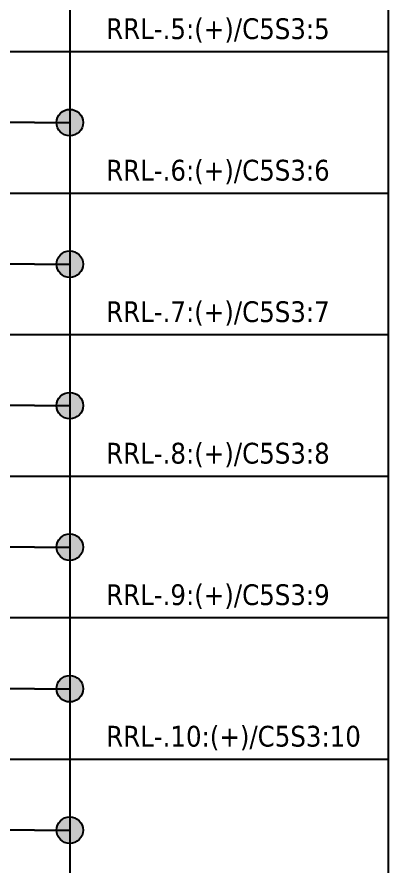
# Model space of a CAD drawing. Header units: millimetres. Extents: x 0 to 1792788, y -13 to 262234.
# Drawn here: x 278.01 to 299, y 198.97 to 246.97 of the extents above; entities that cross this region are included whole.
import ezdxf
from ezdxf.enums import TextEntityAlignment as Align

# ---------------------------------------------------------------- set-up
doc = ezdxf.new("R2010")
doc.units = ezdxf.units.MM
for name, color, linetype, lineweight in [('EPLAN311', 7, 'Continuous', 25), ('EPLAN317', 7, 'Continuous', 25), ('EPLAN405', 7, 'Continuous', 25)]:
    doc.layers.add(name, color=color, linetype=linetype, lineweight=lineweight)
doc.styles.add('Tahoma', font='')
doc.styles.get('Tahoma').set_extended_font_data('Tahoma')

# ---------------------------------------------------------------- blocks, each defined once
blk = doc.blocks.new('EPLSYM_LibrarySPECIAL_Symbol308_Variant0_Placement0')
at = {"layer": 'EPLAN405', "color": 7, "style": 'Tahoma'}
for tag, p in [('17_31011', (1.5, 6.35)), ('17_31002', (1.5, 0.5))]:
    blk.add_attdef(tag, text='', height=1.174, dxfattribs=at).set_placement(p, align=Align.BOTTOM_LEFT)
for tag, p in [('17_31004', (1.5, 4.4)), ('17_31003', (1.5, 2.45))]:
    blk.add_attdef(tag, p, '', height=1.174, dxfattribs=at)

msp = doc.modelspace()

# ---------------------------------------------------------------- hatches: boundary and pattern name
at = {"layer": 'EPLAN311', "linetype": 'Continuous', "lineweight": 25, "ltscale": 4}
h = msp.add_hatch(color=7, dxfattribs=at)
edge = h.paths.add_edge_path(flags=0)
edge.add_arc((281, 241), 0.75, 0, 360)
h = msp.add_hatch(color=7, dxfattribs=at)
edge = h.paths.add_edge_path(flags=0)
edge.add_arc((281, 233), 0.75, 0, 360)
h = msp.add_hatch(color=7, dxfattribs=at)
edge = h.paths.add_edge_path(flags=0)
edge.add_arc((281, 225), 0.75, 0, 360)
h = msp.add_hatch(color=7, dxfattribs=at)
edge = h.paths.add_edge_path(flags=0)
edge.add_arc((281, 217), 0.75, 0, 360)
h = msp.add_hatch(color=7, dxfattribs=at)
edge = h.paths.add_edge_path(flags=0)
edge.add_arc((281, 209), 0.75, 0, 360)
h = msp.add_hatch(color=7, dxfattribs=at)
edge = h.paths.add_edge_path(flags=0)
edge.add_arc((281, 201), 0.75, 0, 360)

# ---------------------------------------------------------------- linework, layer by layer
at = {"layer": 'EPLAN311', "ltscale": 4}
for p, q in [((281, 249), (281, 241)), ((299, 245), (297, 245)), ((279, 241), (276, 241)), ((281, 241), (281, 233)), ((299, 237), (297, 237)), ((279, 233), (276, 233)), ((281, 233), (281, 225)), ((299, 229), (297, 229)), ((279, 225), (276, 225)), ((281, 225), (281, 217)), ((299, 221), (297, 221)), ((279, 217), (276, 217)), ((281, 217), (281, 209)), ((299, 213), (297, 213)), ((279, 209), (276, 209)), ((281, 209), (281, 201)), ((299, 205), (297, 205)), ((279, 201), (276, 201)), ((281, 201), (281, 193))]:
    msp.add_line(p, q, dxfattribs=at)
at = {"layer": 'EPLAN311', "color": 7, "ltscale": 4}
for p, q in [((299, 245), (276, 245)), ((299, 237), (276, 237)), ((299, 229), (276, 229)), ((299, 221), (276, 221)), ((299, 213), (276, 213)), ((299, 205), (276, 205))]:
    msp.add_line(p, q, dxfattribs=at)
at = {"layer": 'EPLAN311', "color": 7, "linetype": 'Continuous', "lineweight": 25, "ltscale": 4}
for p, q in [((281, 243), (281, 239)), ((279, 241), (281, 241)), ((281, 235), (281, 231)), ((279, 233), (281, 233)), ((281, 227), (281, 223)), ((279, 225), (281, 225)), ((281, 219), (281, 215)), ((279, 217), (281, 217)), ((281, 211), (281, 207)), ((279, 209), (281, 209)), ((281, 203), (281, 199)), ((279, 201), (281, 201))]:
    msp.add_line(p, q, dxfattribs=at)
for centre in [(281, 241), (281, 233), (281, 225), (281, 217), (281, 209), (281, 201)]:
    msp.add_circle(centre, 0.75, dxfattribs=at)
at = {"layer": 'EPLAN317', "lineweight": 25, "ltscale": 4}
for p, q in [((299, 253), (299, 245)), ((299, 247), (299, 243)), ((299, 245), (299, 237)), ((299, 239), (299, 235)), ((299, 237), (299, 229)), ((299, 231), (299, 227)), ((299, 229), (299, 221)), ((299, 223), (299, 219)), ((299, 221), (299, 213)), ((299, 215), (299, 211)), ((299, 213), (299, 205)), ((299, 207), (299, 203)), ((299, 205), (299, 197)), ((299, 199), (299, 195))]:
    msp.add_line(p, q, dxfattribs=at)

# ---------------------------------------------------------------- block references
ref = msp.add_blockref('EPLSYM_LibrarySPECIAL_Symbol308_Variant0_Placement0', (283, 245))
ref.add_attrib('17_31011', 'RRL-.5:(+)/C5S3:5', dxfattribs={"layer": 'EPLAN405', "color": 7, "height": 1.1739, "style": 'Tahoma'}).set_placement((283.055, 245.374), align=Align.BOTTOM_LEFT)
ref = msp.add_blockref('EPLSYM_LibrarySPECIAL_Symbol308_Variant0_Placement0', (283, 237))
ref.add_attrib('17_31011', 'RRL-.6:(+)/C5S3:6', dxfattribs={"layer": 'EPLAN405', "color": 7, "height": 1.1739, "style": 'Tahoma'}).set_placement((283.055, 237.374), align=Align.BOTTOM_LEFT)
ref = msp.add_blockref('EPLSYM_LibrarySPECIAL_Symbol308_Variant0_Placement0', (283, 229))
ref.add_attrib('17_31011', 'RRL-.7:(+)/C5S3:7', dxfattribs={"layer": 'EPLAN405', "color": 7, "height": 1.1739, "style": 'Tahoma'}).set_placement((283.055, 229.374), align=Align.BOTTOM_LEFT)
ref = msp.add_blockref('EPLSYM_LibrarySPECIAL_Symbol308_Variant0_Placement0', (283, 221))
ref.add_attrib('17_31011', 'RRL-.8:(+)/C5S3:8', dxfattribs={"layer": 'EPLAN405', "color": 7, "height": 1.1739, "style": 'Tahoma'}).set_placement((283.055, 221.374), align=Align.BOTTOM_LEFT)
ref = msp.add_blockref('EPLSYM_LibrarySPECIAL_Symbol308_Variant0_Placement0', (283, 213))
ref.add_attrib('17_31011', 'RRL-.9:(+)/C5S3:9', dxfattribs={"layer": 'EPLAN405', "color": 7, "height": 1.1739, "style": 'Tahoma'}).set_placement((283.055, 213.374), align=Align.BOTTOM_LEFT)
ref = msp.add_blockref('EPLSYM_LibrarySPECIAL_Symbol308_Variant0_Placement0', (283, 205))
ref.add_attrib('17_31011', 'RRL-.10:(+)/C5S3:10', dxfattribs={"layer": 'EPLAN405', "color": 7, "height": 1.1739, "style": 'Tahoma'}).set_placement((283.055, 205.374), align=Align.BOTTOM_LEFT)

doc.saveas('drawing.dxf')
